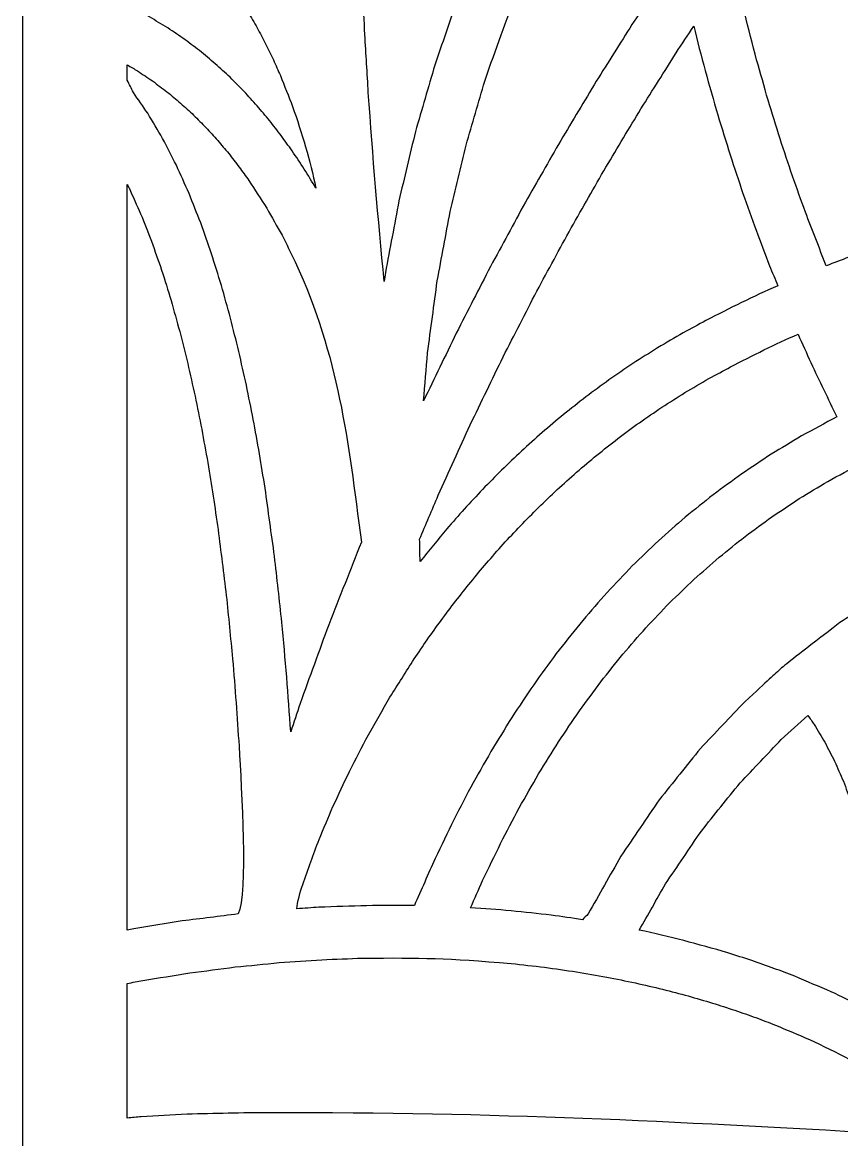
# Model space of a CAD drawing. Header units: centimetres. Extents: x 11.4 to 34.1, y -13.2 to 12.5.
# Drawn here: x 11.37 to 14.699, y -7.431 to -2.892 of the extents above; entities that cross this region are included whole.
import ezdxf

# ---------------------------------------------------------------- set-up
doc = ezdxf.new("R2010")
doc.units = ezdxf.units.CM
doc.header["$MEASUREMENT"] = 0
doc.layers.add('layer 1', color=7, linetype='Continuous')

msp = doc.modelspace()

# ---------------------------------------------------------------- linework, layer by layer
at = {"layer": 'layer 1', "color": 177}
for points, knots in [([(22.13631, -13.24016), (18.5475, -13.24016), (14.9587, -13.24016), (11.36989, -13.24016), (11.36989, -13.24016), (11.36989, -4.65901), (11.36989, 3.92215), (11.36989, 12.5033), (11.36989, 12.5033), (14.9587, 12.5033), (18.5475, 12.5033), (22.13631, 12.5033), (22.13631, 12.5033), (22.13631, 3.92215), (22.13631, -4.65901), (22.13631, -13.24016)], [0, 0, 0, 0, 0.2, 0.2, 0.2, 0.2, 0.4, 0.4, 0.4, 0.4, 0.6, 0.6, 0.6, 0.6, 1, 1, 1, 1]), ([(13.91294, -1.73719), (13.90104, -1.75515), (13.88914, -1.77311), (13.87723, -1.79107), (13.87723, -1.79107), (13.83719, -1.8568), (13.79715, -1.92252), (13.7571, -1.98824), (13.7571, -1.98824), (13.71864, -2.05742), (13.68018, -2.12661), (13.64172, -2.19579), (13.64172, -2.19579), (13.6052, -2.26845), (13.56867, -2.34111), (13.53215, -2.41376), (13.53215, -2.41376), (13.42159, -2.65964), (13.33829, -2.87051), (13.2488, -3.13058), (13.2488, -3.13058), (13.22353, -3.21727), (13.19826, -3.30396), (13.17299, -3.39064), (13.17299, -3.39064), (13.15141, -3.48088), (13.12982, -3.57111), (13.10824, -3.66135), (13.10824, -3.66135), (13.09071, -3.75516), (13.07317, -3.84897), (13.05563, -3.94278), (13.05563, -3.94278), (13.04249, -4.04018), (13.02935, -4.13758), (13.0162, -4.23499), (13.0162, -4.23499), (13.01083, -4.29975), (13.00545, -4.36452), (13.00007, -4.42929), (13.00007, -4.42929), (13.04421, -4.33805), (13.08835, -4.24681), (13.13249, -4.15558), (13.13249, -4.15558), (13.17891, -4.06517), (13.22532, -3.97477), (13.27174, -3.88437), (13.27174, -3.88437), (13.31899, -3.79732), (13.36623, -3.71028), (13.41348, -3.62323), (13.41348, -3.62323), (13.46133, -3.53958), (13.50917, -3.45592), (13.55702, -3.37226), (13.55702, -3.37226), (13.60524, -3.29201), (13.65345, -3.21177), (13.70167, -3.13152), (13.70167, -3.13152), (13.75002, -3.05472), (13.79838, -2.97791), (13.84673, -2.90111), (13.84673, -2.90111), (13.89499, -2.82777), (13.94325, -2.75443), (13.99151, -2.68109), (13.99151, -2.68109), (14.00567, -2.66045), (14.01984, -2.63982), (14.034, -2.61918), (14.034, -2.61918), (14.03023, -2.60095), (14.02647, -2.58272), (14.0227, -2.5645), (14.0227, -2.5645), (14.01138, -2.50148), (14.00007, -2.43845), (13.98875, -2.37543), (13.98875, -2.37543), (13.97894, -2.31078), (13.96913, -2.24612), (13.95932, -2.18146), (13.95932, -2.18146), (13.95115, -2.11523), (13.94298, -2.04899), (13.93481, -1.98276), (13.93481, -1.98276), (13.92752, -1.9009), (13.92023, -1.81905), (13.91294, -1.73719)], [0, 0, 0, 0, 0.0416667, 0.0416667, 0.0416667, 0.0416667, 0.0833333, 0.0833333, 0.0833333, 0.0833333, 0.125, 0.125, 0.125, 0.125, 0.1666667, 0.1666667, 0.1666667, 0.1666667, 0.2083333, 0.2083333, 0.2083333, 0.2083333, 0.25, 0.25, 0.25, 0.25, 0.2916667, 0.2916667, 0.2916667, 0.2916667, 0.3333333, 0.3333333, 0.3333333, 0.3333333, 0.375, 0.375, 0.375, 0.375, 0.4166667, 0.4166667, 0.4166667, 0.4166667, 0.4583333, 0.4583333, 0.4583333, 0.4583333, 0.5, 0.5, 0.5, 0.5, 0.5416667, 0.5416667, 0.5416667, 0.5416667, 0.5833333, 0.5833333, 0.5833333, 0.5833333, 0.625, 0.625, 0.625, 0.625, 0.6666667, 0.6666667, 0.6666667, 0.6666667, 0.7083333, 0.7083333, 0.7083333, 0.7083333, 0.75, 0.75, 0.75, 0.75, 0.7916667, 0.7916667, 0.7916667, 0.7916667, 0.8333333, 0.8333333, 0.8333333, 0.8333333, 0.875, 0.875, 0.875, 0.875, 0.9166667, 0.9166667, 0.9166667, 0.9166667, 1, 1, 1, 1]), ([(14.78466, -1.95928), (14.60212, -2.18824), (14.42687, -2.4235), (14.26116, -2.66495), (14.26116, -2.66495), (14.28753, -2.79255), (14.32043, -2.91864), (14.3531, -3.04474), (14.3531, -3.04474), (14.36857, -3.0991), (14.38404, -3.15346), (14.3995, -3.20782), (14.3995, -3.20782), (14.41575, -3.26035), (14.432, -3.31287), (14.44824, -3.36539), (14.44824, -3.36539), (14.46514, -3.41602), (14.48203, -3.46665), (14.49892, -3.51729), (14.49892, -3.51729), (14.51632, -3.56597), (14.53371, -3.61465), (14.55111, -3.66334), (14.55111, -3.66334), (14.57933, -3.73591), (14.60754, -3.80849), (14.63576, -3.88107), (14.63576, -3.88107), (14.66631, -3.86954), (14.69687, -3.85802), (14.72743, -3.8465), (14.72743, -3.8465), (14.76092, -3.83469), (14.79441, -3.82288), (14.82791, -3.81108), (14.82791, -3.81108), (14.86168, -3.79998), (14.89546, -3.78888), (14.92924, -3.77778), (14.92924, -3.77778), (14.96327, -3.76739), (14.9973, -3.757), (15.03134, -3.74661), (15.03134, -3.74661), (15.0656, -3.73693), (15.09986, -3.72724), (15.13412, -3.71756), (15.13412, -3.71756), (15.16858, -3.7086), (15.20304, -3.69963), (15.2375, -3.69066), (15.2375, -3.69066), (15.30138, -3.67607), (15.36526, -3.66148), (15.42913, -3.64689), (15.42913, -3.64689), (15.32831, -3.45879), (15.24251, -3.26339), (15.15894, -3.06719), (15.15894, -3.06719), (15.04666, -2.78768), (15.01348, -2.69025), (14.95341, -2.51909), (14.95341, -2.51909), (14.93025, -2.44769), (14.90709, -2.37628), (14.88393, -2.30488), (14.88393, -2.30488), (14.86127, -2.22856), (14.83862, -2.15225), (14.81596, -2.07593), (14.81596, -2.07593), (14.80553, -2.03704), (14.79509, -1.99816), (14.78466, -1.95928)], [0, 0, 0, 0, 0.05, 0.05, 0.05, 0.05, 0.1, 0.1, 0.1, 0.1, 0.15, 0.15, 0.15, 0.15, 0.2, 0.2, 0.2, 0.2, 0.25, 0.25, 0.25, 0.25, 0.3, 0.3, 0.3, 0.3, 0.35, 0.35, 0.35, 0.35, 0.4, 0.4, 0.4, 0.4, 0.45, 0.45, 0.45, 0.45, 0.5, 0.5, 0.5, 0.5, 0.55, 0.55, 0.55, 0.55, 0.6, 0.6, 0.6, 0.6, 0.65, 0.65, 0.65, 0.65, 0.7, 0.7, 0.7, 0.7, 0.75, 0.75, 0.75, 0.75, 0.8, 0.8, 0.8, 0.8, 0.85, 0.85, 0.85, 0.85, 0.9, 0.9, 0.9, 0.9, 1, 1, 1, 1]), ([(11.79628, -2.82344), (11.79697, -2.82375), (11.79767, -2.82405), (11.79836, -2.82436), (11.79836, -2.82436), (11.82451, -2.83784), (11.85066, -2.85133), (11.87681, -2.86481), (11.87681, -2.86481), (11.90171, -2.87954), (11.9266, -2.89427), (11.9515, -2.909), (11.9515, -2.909), (11.97516, -2.92485), (11.99881, -2.9407), (12.02247, -2.95655), (12.02247, -2.95655), (12.04491, -2.97339), (12.06735, -2.99023), (12.08979, -3.00707), (12.08979, -3.00707), (12.11103, -3.02478), (12.13228, -3.04249), (12.15353, -3.0602), (12.15353, -3.0602), (12.17361, -3.07866), (12.19368, -3.09712), (12.21376, -3.11557), (12.21376, -3.11557), (12.23271, -3.13466), (12.25165, -3.15375), (12.27059, -3.17283), (12.27059, -3.17283), (12.28843, -3.19243), (12.30626, -3.21202), (12.3241, -3.23161), (12.3241, -3.23161), (12.34086, -3.2516), (12.35762, -3.2716), (12.37438, -3.29159), (12.37438, -3.29159), (12.39009, -3.31186), (12.40581, -3.33213), (12.42152, -3.3524), (12.42152, -3.3524), (12.43623, -3.37285), (12.45093, -3.39329), (12.46563, -3.41373), (12.46563, -3.41373), (12.4992, -3.46388), (12.5319, -3.51396), (12.56233, -3.56609), (12.56233, -3.56609), (12.53916, -3.45283), (12.50559, -3.34275), (12.46768, -3.23367), (12.46768, -3.23367), (12.45125, -3.19203), (12.43482, -3.15039), (12.41839, -3.10875), (12.41839, -3.10875), (12.40884, -3.08739), (12.3993, -3.06602), (12.38975, -3.04465), (12.38975, -3.04465), (12.37927, -3.02306), (12.36879, -3.00148), (12.3583, -2.97989), (12.3583, -2.97989), (12.34684, -2.95819), (12.33537, -2.93649), (12.32391, -2.9148), (12.32391, -2.9148), (12.31143, -2.89309), (12.29895, -2.87139), (12.28646, -2.84969), (12.28646, -2.84969), (12.27293, -2.82809), (12.25939, -2.80649), (12.24585, -2.78489), (12.24585, -2.78489), (12.23121, -2.7635), (12.21658, -2.74211), (12.20194, -2.72072), (12.20194, -2.72072), (12.18618, -2.69965), (12.1704, -2.67857), (12.15463, -2.65749), (12.15463, -2.65749), (12.13769, -2.63682), (12.12074, -2.61616), (12.1038, -2.59549), (12.1038, -2.59549), (12.08563, -2.57534), (12.06747, -2.55518), (12.04931, -2.53503), (12.04931, -2.53503), (12.02989, -2.51548), (12.01047, -2.49594), (11.99104, -2.47639), (11.99104, -2.47639), (11.97032, -2.45756), (11.94959, -2.43872), (11.92886, -2.41988), (11.92886, -2.41988), (11.90679, -2.40184), (11.88471, -2.3838), (11.86263, -2.36577), (11.86263, -2.36577), (11.84051, -2.34962), (11.8184, -2.33347), (11.79628, -2.31733), (11.79628, -2.31733), (11.79628, -2.48603), (11.79628, -2.65474), (11.79628, -2.82344)], [0, 0, 0, 0, 0.0333333, 0.0333333, 0.0333333, 0.0333333, 0.0666667, 0.0666667, 0.0666667, 0.0666667, 0.1, 0.1, 0.1, 0.1, 0.1333333, 0.1333333, 0.1333333, 0.1333333, 0.1666667, 0.1666667, 0.1666667, 0.1666667, 0.2, 0.2, 0.2, 0.2, 0.2333333, 0.2333333, 0.2333333, 0.2333333, 0.2666667, 0.2666667, 0.2666667, 0.2666667, 0.3, 0.3, 0.3, 0.3, 0.3333333, 0.3333333, 0.3333333, 0.3333333, 0.3666667, 0.3666667, 0.3666667, 0.3666667, 0.4, 0.4, 0.4, 0.4, 0.4333333, 0.4333333, 0.4333333, 0.4333333, 0.4666667, 0.4666667, 0.4666667, 0.4666667, 0.5, 0.5, 0.5, 0.5, 0.5333333, 0.5333333, 0.5333333, 0.5333333, 0.5666667, 0.5666667, 0.5666667, 0.5666667, 0.6, 0.6, 0.6, 0.6, 0.6333333, 0.6333333, 0.6333333, 0.6333333, 0.6666667, 0.6666667, 0.6666667, 0.6666667, 0.7, 0.7, 0.7, 0.7, 0.7333333, 0.7333333, 0.7333333, 0.7333333, 0.7666667, 0.7666667, 0.7666667, 0.7666667, 0.8, 0.8, 0.8, 0.8, 0.8333333, 0.8333333, 0.8333333, 0.8333333, 0.8666667, 0.8666667, 0.8666667, 0.8666667, 0.9, 0.9, 0.9, 0.9, 0.9333333, 0.9333333, 0.9333333, 0.9333333, 1, 1, 1, 1]), ([(12.84026, -3.9446), (12.84186, -3.9327), (12.84347, -3.92081), (12.84507, -3.90891), (12.84507, -3.90891), (12.86327, -3.81159), (12.88146, -3.71426), (12.89966, -3.61694), (12.89966, -3.61694), (12.92205, -3.52329), (12.94445, -3.42963), (12.96685, -3.33598), (12.96685, -3.33598), (12.99308, -3.246), (13.01932, -3.15601), (13.04555, -3.06603), (13.04555, -3.06603), (13.07525, -2.97971), (13.10495, -2.8934), (13.13465, -2.80708), (13.13465, -2.80708), (13.1428, -2.78654), (13.15095, -2.766), (13.1591, -2.74546), (13.1591, -2.74546), (13.15372, -2.7388), (13.14834, -2.73215), (13.14295, -2.72549), (13.14295, -2.72549), (13.02531, -2.58414), (12.89306, -2.45452), (12.75001, -2.33896), (12.75001, -2.33896), (12.74809, -2.42893), (12.74842, -2.51857), (12.74951, -2.60857), (12.74951, -2.60857), (12.75231, -2.71988), (12.75644, -2.83093), (12.7616, -2.94218), (12.7616, -2.94218), (12.76623, -3.02068), (12.77086, -3.09919), (12.77549, -3.1777), (12.77549, -3.1777), (12.79334, -3.4337), (12.81486, -3.68922), (12.84026, -3.9446)], [0, 0, 0, 0, 0.0769231, 0.0769231, 0.0769231, 0.0769231, 0.1538462, 0.1538462, 0.1538462, 0.1538462, 0.2307692, 0.2307692, 0.2307692, 0.2307692, 0.3076923, 0.3076923, 0.3076923, 0.3076923, 0.3846154, 0.3846154, 0.3846154, 0.3846154, 0.4615385, 0.4615385, 0.4615385, 0.4615385, 0.5384615, 0.5384615, 0.5384615, 0.5384615, 0.6153846, 0.6153846, 0.6153846, 0.6153846, 0.6923077, 0.6923077, 0.6923077, 0.6923077, 0.7692308, 0.7692308, 0.7692308, 0.7692308, 0.8461538, 0.8461538, 0.8461538, 0.8461538, 1, 1, 1, 1]), ([(12.98403, -4.99168), (12.98463, -5.02182), (12.98524, -5.05196), (12.98585, -5.0821), (12.98585, -5.0821), (13.02199, -5.03801), (13.05812, -4.99392), (13.09425, -4.94983), (13.09425, -4.94983), (13.11798, -4.92295), (13.1417, -4.89607), (13.16542, -4.86919), (13.16542, -4.86919), (13.19018, -4.84263), (13.21494, -4.81608), (13.23971, -4.78953), (13.23971, -4.78953), (13.26553, -4.76338), (13.29135, -4.73723), (13.31716, -4.71108), (13.31716, -4.71108), (13.34405, -4.68541), (13.37093, -4.65973), (13.39782, -4.63406), (13.39782, -4.63406), (13.42579, -4.60893), (13.45375, -4.58381), (13.48172, -4.55868), (13.48172, -4.55868), (13.51077, -4.53418), (13.53983, -4.50968), (13.56888, -4.48517), (13.56888, -4.48517), (13.59904, -4.46137), (13.6292, -4.43756), (13.65936, -4.41376), (13.65936, -4.41376), (13.69063, -4.39072), (13.72191, -4.36769), (13.75318, -4.34466), (13.75318, -4.34466), (13.78557, -4.32247), (13.81797, -4.30028), (13.85037, -4.27809), (13.85037, -4.27809), (13.8839, -4.25683), (13.91743, -4.23556), (13.95096, -4.21429), (13.95096, -4.21429), (13.98553, -4.19409), (14.02011, -4.17388), (14.05468, -4.15367), (14.05468, -4.15367), (14.08549, -4.13689), (14.11631, -4.12012), (14.14712, -4.10335), (14.14712, -4.10335), (14.24307, -4.05409), (14.33956, -4.00505), (14.43873, -3.96254), (14.43873, -3.96254), (14.42779, -3.93542), (14.41685, -3.90831), (14.40592, -3.88119), (14.40592, -3.88119), (14.38764, -3.83317), (14.36936, -3.78516), (14.35108, -3.73714), (14.35108, -3.73714), (14.33319, -3.68706), (14.31529, -3.63698), (14.29739, -3.5869), (14.29739, -3.5869), (14.28002, -3.53481), (14.26264, -3.48272), (14.24526, -3.43064), (14.24526, -3.43064), (14.22854, -3.37659), (14.21183, -3.32255), (14.19511, -3.2685), (14.19511, -3.2685), (14.16102, -3.1487), (14.12609, -3.02874), (14.09779, -2.90742), (14.09779, -2.90742), (14.07386, -2.94378), (14.04993, -2.98014), (14.02601, -3.01651), (14.02601, -3.01651), (13.97843, -3.09208), (13.93085, -3.16765), (13.88327, -3.24323), (13.88327, -3.24323), (13.83583, -3.32218), (13.78839, -3.40114), (13.74095, -3.48009), (13.74095, -3.48009), (13.69387, -3.5624), (13.6468, -3.64471), (13.59972, -3.72702), (13.59972, -3.72702), (13.55324, -3.81266), (13.50676, -3.89829), (13.46028, -3.98392), (13.46028, -3.98392), (13.41462, -4.07285), (13.36897, -4.16178), (13.32331, -4.2507), (13.32331, -4.2507), (13.27871, -4.34289), (13.2341, -4.43509), (13.1895, -4.52728), (13.1895, -4.52728), (13.14617, -4.62271), (13.10285, -4.71814), (13.05953, -4.81357), (13.05953, -4.81357), (13.03436, -4.87294), (13.00919, -4.93231), (12.98403, -4.99168)], [0, 0, 0, 0, 0.0322581, 0.0322581, 0.0322581, 0.0322581, 0.0645161, 0.0645161, 0.0645161, 0.0645161, 0.0967742, 0.0967742, 0.0967742, 0.0967742, 0.1290323, 0.1290323, 0.1290323, 0.1290323, 0.1612903, 0.1612903, 0.1612903, 0.1612903, 0.1935484, 0.1935484, 0.1935484, 0.1935484, 0.2258065, 0.2258065, 0.2258065, 0.2258065, 0.2580645, 0.2580645, 0.2580645, 0.2580645, 0.2903226, 0.2903226, 0.2903226, 0.2903226, 0.3225806, 0.3225806, 0.3225806, 0.3225806, 0.3548387, 0.3548387, 0.3548387, 0.3548387, 0.3870968, 0.3870968, 0.3870968, 0.3870968, 0.4193548, 0.4193548, 0.4193548, 0.4193548, 0.4516129, 0.4516129, 0.4516129, 0.4516129, 0.483871, 0.483871, 0.483871, 0.483871, 0.516129, 0.516129, 0.516129, 0.516129, 0.5483871, 0.5483871, 0.5483871, 0.5483871, 0.5806452, 0.5806452, 0.5806452, 0.5806452, 0.6129032, 0.6129032, 0.6129032, 0.6129032, 0.6451613, 0.6451613, 0.6451613, 0.6451613, 0.6774194, 0.6774194, 0.6774194, 0.6774194, 0.7096774, 0.7096774, 0.7096774, 0.7096774, 0.7419355, 0.7419355, 0.7419355, 0.7419355, 0.7741935, 0.7741935, 0.7741935, 0.7741935, 0.8064516, 0.8064516, 0.8064516, 0.8064516, 0.8387097, 0.8387097, 0.8387097, 0.8387097, 0.8709677, 0.8709677, 0.8709677, 0.8709677, 0.9032258, 0.9032258, 0.9032258, 0.9032258, 0.9354839, 0.9354839, 0.9354839, 0.9354839, 1, 1, 1, 1]), ([(11.79628, -3.12782), (11.80451, -3.14427), (11.81274, -3.16073), (11.82097, -3.17719), (11.82097, -3.17719), (11.84047, -3.20543), (11.85998, -3.23366), (11.87948, -3.2619), (11.87948, -3.2619), (11.89958, -3.29587), (11.91969, -3.32984), (11.93979, -3.36381), (11.93979, -3.36381), (11.95837, -3.40002), (11.97695, -3.43623), (11.99553, -3.47244), (11.99553, -3.47244), (12.01269, -3.51068), (12.02986, -3.54892), (12.04702, -3.58715), (12.04702, -3.58715), (12.06286, -3.6272), (12.0787, -3.66724), (12.09454, -3.70728), (12.09454, -3.70728), (12.10913, -3.74892), (12.12373, -3.79055), (12.13832, -3.83219), (12.13832, -3.83219), (12.15174, -3.87519), (12.16516, -3.9182), (12.17858, -3.9612), (12.17858, -3.9612), (12.1909, -4.00536), (12.20321, -4.04953), (12.21552, -4.09369), (12.21552, -4.09369), (12.22678, -4.13878), (12.23804, -4.18387), (12.2493, -4.22896), (12.2493, -4.22896), (12.25956, -4.27475), (12.26983, -4.32055), (12.28009, -4.36635), (12.28009, -4.36635), (12.28941, -4.41262), (12.29873, -4.4589), (12.30804, -4.50518), (12.30804, -4.50518), (12.31647, -4.55171), (12.32489, -4.59824), (12.33332, -4.64477), (12.33332, -4.64477), (12.34089, -4.69132), (12.34847, -4.73787), (12.35605, -4.78442), (12.35605, -4.78442), (12.36885, -4.87667), (12.38166, -4.96892), (12.39446, -5.06117), (12.39446, -5.06117), (12.40443, -5.15073), (12.41441, -5.24028), (12.42438, -5.32984), (12.42438, -5.32984), (12.43823, -5.47791), (12.45062, -5.62585), (12.46011, -5.77427), (12.46011, -5.77427), (12.47279, -5.73612), (12.48546, -5.69797), (12.49814, -5.65981), (12.49814, -5.65981), (12.53691, -5.55304), (12.57567, -5.44626), (12.61444, -5.33948), (12.61444, -5.33948), (12.65868, -5.22771), (12.70293, -5.11594), (12.74717, -5.00416), (12.74717, -5.00416), (12.69139, -4.5799), (12.65754, -4.25837), (12.47857, -3.86465), (12.47857, -3.86465), (12.46077, -3.82893), (12.44297, -3.79321), (12.42517, -3.75749), (12.42517, -3.75749), (12.40431, -3.7206), (12.38346, -3.68372), (12.3626, -3.64683), (12.3626, -3.64683), (12.33855, -3.60966), (12.3145, -3.57248), (12.29046, -3.5353), (12.29046, -3.5353), (12.2772, -3.51686), (12.26394, -3.49843), (12.25068, -3.48), (12.25068, -3.48), (12.23658, -3.46181), (12.22248, -3.44362), (12.20838, -3.42543), (12.20838, -3.42543), (12.19342, -3.40759), (12.17847, -3.38975), (12.16351, -3.37191), (12.16351, -3.37191), (12.14768, -3.35452), (12.13185, -3.33713), (12.11603, -3.31974), (12.11603, -3.31974), (12.09931, -3.30291), (12.0826, -3.28607), (12.06589, -3.26923), (12.06589, -3.26923), (12.04827, -3.25304), (12.03066, -3.23685), (12.01305, -3.22066), (12.01305, -3.22066), (11.99452, -3.20521), (11.97599, -3.18976), (11.95746, -3.17432), (11.95746, -3.17432), (11.93799, -3.15971), (11.91853, -3.1451), (11.89906, -3.13049), (11.89906, -3.13049), (11.87864, -3.11681), (11.85822, -3.10313), (11.8378, -3.08945), (11.8378, -3.08945), (11.82396, -3.08126), (11.81012, -3.07307), (11.79628, -3.06488), (11.79628, -3.06488), (11.79628, -3.08586), (11.79628, -3.10684), (11.79628, -3.12782)], [0, 0, 0, 0, 0.0277778, 0.0277778, 0.0277778, 0.0277778, 0.0555556, 0.0555556, 0.0555556, 0.0555556, 0.0833333, 0.0833333, 0.0833333, 0.0833333, 0.1111111, 0.1111111, 0.1111111, 0.1111111, 0.1388889, 0.1388889, 0.1388889, 0.1388889, 0.1666667, 0.1666667, 0.1666667, 0.1666667, 0.1944444, 0.1944444, 0.1944444, 0.1944444, 0.2222222, 0.2222222, 0.2222222, 0.2222222, 0.25, 0.25, 0.25, 0.25, 0.2777778, 0.2777778, 0.2777778, 0.2777778, 0.3055556, 0.3055556, 0.3055556, 0.3055556, 0.3333333, 0.3333333, 0.3333333, 0.3333333, 0.3611111, 0.3611111, 0.3611111, 0.3611111, 0.3888889, 0.3888889, 0.3888889, 0.3888889, 0.4166667, 0.4166667, 0.4166667, 0.4166667, 0.4444444, 0.4444444, 0.4444444, 0.4444444, 0.4722222, 0.4722222, 0.4722222, 0.4722222, 0.5, 0.5, 0.5, 0.5, 0.5277778, 0.5277778, 0.5277778, 0.5277778, 0.5555556, 0.5555556, 0.5555556, 0.5555556, 0.5833333, 0.5833333, 0.5833333, 0.5833333, 0.6111111, 0.6111111, 0.6111111, 0.6111111, 0.6388889, 0.6388889, 0.6388889, 0.6388889, 0.6666667, 0.6666667, 0.6666667, 0.6666667, 0.6944444, 0.6944444, 0.6944444, 0.6944444, 0.7222222, 0.7222222, 0.7222222, 0.7222222, 0.75, 0.75, 0.75, 0.75, 0.7777778, 0.7777778, 0.7777778, 0.7777778, 0.8055556, 0.8055556, 0.8055556, 0.8055556, 0.8333333, 0.8333333, 0.8333333, 0.8333333, 0.8611111, 0.8611111, 0.8611111, 0.8611111, 0.8888889, 0.8888889, 0.8888889, 0.8888889, 0.9166667, 0.9166667, 0.9166667, 0.9166667, 0.9444444, 0.9444444, 0.9444444, 0.9444444, 1, 1, 1, 1]), ([(11.79628, -6.57938), (11.80498, -6.57772), (11.81367, -6.57605), (11.82236, -6.57438), (11.82236, -6.57438), (11.88812, -6.5638), (11.95388, -6.55322), (12.01964, -6.54263), (12.01964, -6.54263), (12.09523, -6.53316), (12.17082, -6.52369), (12.24641, -6.51422), (12.24641, -6.51422), (12.28775, -6.43156), (12.25984, -6.00643), (12.25024, -5.8332), (12.25024, -5.8332), (12.24267, -5.71469), (12.23393, -5.59647), (12.22413, -5.47813), (12.22413, -5.47813), (12.21559, -5.39223), (12.20706, -5.30634), (12.19853, -5.22045), (12.19853, -5.22045), (12.18742, -5.13122), (12.17631, -5.04199), (12.16521, -4.95276), (12.16521, -4.95276), (12.15859, -4.9075), (12.15197, -4.86224), (12.14535, -4.81698), (12.14535, -4.81698), (12.13796, -4.77162), (12.13058, -4.72625), (12.12319, -4.68089), (12.12319, -4.68089), (12.11501, -4.63566), (12.10682, -4.59044), (12.09863, -4.54522), (12.09863, -4.54522), (12.0896, -4.50038), (12.08057, -4.45554), (12.07154, -4.41071), (12.07154, -4.41071), (12.06164, -4.3665), (12.05173, -4.3223), (12.04183, -4.2781), (12.04183, -4.2781), (12.03101, -4.23478), (12.02019, -4.19147), (12.00938, -4.14815), (12.00938, -4.14815), (11.99762, -4.10597), (11.98586, -4.06378), (11.9741, -4.0216), (11.9741, -4.0216), (11.96137, -3.98081), (11.94864, -3.94002), (11.93591, -3.89923), (11.93591, -3.89923), (11.92218, -3.86008), (11.90846, -3.82093), (11.89474, -3.78179), (11.89474, -3.78179), (11.88001, -3.74454), (11.86528, -3.7073), (11.85054, -3.67006), (11.85054, -3.67006), (11.8348, -3.63498), (11.81905, -3.5999), (11.8033, -3.56482), (11.8033, -3.56482), (11.80096, -3.56026), (11.79862, -3.5557), (11.79628, -3.55114), (11.79628, -3.55114), (11.79628, -4.56055), (11.79628, -5.56997), (11.79628, -6.57938)], [0, 0, 0, 0, 0.047619, 0.047619, 0.047619, 0.047619, 0.0952381, 0.0952381, 0.0952381, 0.0952381, 0.1428571, 0.1428571, 0.1428571, 0.1428571, 0.1904762, 0.1904762, 0.1904762, 0.1904762, 0.2380952, 0.2380952, 0.2380952, 0.2380952, 0.2857143, 0.2857143, 0.2857143, 0.2857143, 0.3333333, 0.3333333, 0.3333333, 0.3333333, 0.3809524, 0.3809524, 0.3809524, 0.3809524, 0.4285714, 0.4285714, 0.4285714, 0.4285714, 0.4761905, 0.4761905, 0.4761905, 0.4761905, 0.5238095, 0.5238095, 0.5238095, 0.5238095, 0.5714286, 0.5714286, 0.5714286, 0.5714286, 0.6190476, 0.6190476, 0.6190476, 0.6190476, 0.6666667, 0.6666667, 0.6666667, 0.6666667, 0.7142857, 0.7142857, 0.7142857, 0.7142857, 0.7619048, 0.7619048, 0.7619048, 0.7619048, 0.8095238, 0.8095238, 0.8095238, 0.8095238, 0.8571429, 0.8571429, 0.8571429, 0.8571429, 0.9047619, 0.9047619, 0.9047619, 0.9047619, 1, 1, 1, 1]), ([(12.48537, -6.4932), (12.51523, -6.49115), (12.5451, -6.4891), (12.57496, -6.48704), (12.57496, -6.48704), (12.70425, -6.4821), (12.8332, -6.4773), (12.9626, -6.48023), (12.9626, -6.48023), (12.99057, -6.41649), (13.01854, -6.35276), (13.04651, -6.28902), (13.04651, -6.28902), (13.07182, -6.23658), (13.09713, -6.18413), (13.12245, -6.13169), (13.12245, -6.13169), (13.14882, -6.08142), (13.1752, -6.03116), (13.20157, -5.98089), (13.20157, -5.98089), (13.22903, -5.93278), (13.25648, -5.88466), (13.28393, -5.83654), (13.28393, -5.83654), (13.31247, -5.79053), (13.34102, -5.74453), (13.36956, -5.69852), (13.36956, -5.69852), (13.39921, -5.6546), (13.42886, -5.61067), (13.4585, -5.56675), (13.4585, -5.56675), (13.48927, -5.52487), (13.52003, -5.48299), (13.55079, -5.44112), (13.55079, -5.44112), (13.58268, -5.40126), (13.61457, -5.3614), (13.64646, -5.32154), (13.64646, -5.32154), (13.67949, -5.28367), (13.71252, -5.2458), (13.74554, -5.20793), (13.74554, -5.20793), (13.77971, -5.17202), (13.81388, -5.13611), (13.84805, -5.1002), (13.84805, -5.1002), (13.88337, -5.06622), (13.91869, -5.03224), (13.954, -4.99826), (13.954, -4.99826), (13.99047, -4.96618), (14.02694, -4.9341), (14.06341, -4.90202), (14.06341, -4.90202), (14.10103, -4.87182), (14.13865, -4.84161), (14.17627, -4.8114), (14.17627, -4.8114), (14.21505, -4.78303), (14.25382, -4.75466), (14.2926, -4.72629), (14.2926, -4.72629), (14.33253, -4.69973), (14.37245, -4.67316), (14.41238, -4.6466), (14.41238, -4.6466), (14.45346, -4.62181), (14.49453, -4.59701), (14.53561, -4.57222), (14.53561, -4.57222), (14.58326, -4.54649), (14.63091, -4.52076), (14.67855, -4.49503), (14.67855, -4.49503), (14.64339, -4.42157), (14.60822, -4.3481), (14.57306, -4.27464), (14.57306, -4.27464), (14.55582, -4.23612), (14.53858, -4.1976), (14.52134, -4.15908), (14.52134, -4.15908), (14.42798, -4.1991), (14.33711, -4.24546), (14.24679, -4.29183), (14.24679, -4.29183), (14.21768, -4.30768), (14.18857, -4.32352), (14.15946, -4.33937), (14.15946, -4.33937), (14.12693, -4.35838), (14.09441, -4.37739), (14.06188, -4.3964), (14.06188, -4.3964), (14.0305, -4.41631), (13.99911, -4.43621), (13.96773, -4.45612), (13.96773, -4.45612), (13.93738, -4.47691), (13.90702, -4.49769), (13.87667, -4.51848), (13.87667, -4.51848), (13.84733, -4.54009), (13.818, -4.5617), (13.78866, -4.58331), (13.78866, -4.58331), (13.76034, -4.60566), (13.73201, -4.62802), (13.70369, -4.65038), (13.70369, -4.65038), (13.67636, -4.67342), (13.64904, -4.69647), (13.62171, -4.71951), (13.62171, -4.71951), (13.59538, -4.74317), (13.56905, -4.76682), (13.54272, -4.79048), (13.54272, -4.79048), (13.51737, -4.81469), (13.49202, -4.8389), (13.46667, -4.8631), (13.46667, -4.8631), (13.4423, -4.88779), (13.41792, -4.91248), (13.39355, -4.93716), (13.39355, -4.93716), (13.37014, -4.96226), (13.34674, -4.98735), (13.32333, -5.01245), (13.32333, -5.01245), (13.30089, -5.03789), (13.27844, -5.06332), (13.25599, -5.08876), (13.25599, -5.08876), (13.2345, -5.11447), (13.21301, -5.14018), (13.19151, -5.16589), (13.19151, -5.16589), (13.17096, -5.1918), (13.15041, -5.2177), (13.12986, -5.24361), (13.12986, -5.24361), (13.11025, -5.26966), (13.09064, -5.2957), (13.07102, -5.32174), (13.07102, -5.32174), (13.05234, -5.34784), (13.03366, -5.37394), (13.01497, -5.40004), (13.01497, -5.40004), (12.99721, -5.42613), (12.97944, -5.45222), (12.96168, -5.47831), (12.96168, -5.47831), (12.92889, -5.53017), (12.89609, -5.58203), (12.86329, -5.63389), (12.86329, -5.63389), (12.83409, -5.68485), (12.80488, -5.73581), (12.77567, -5.78677), (12.77567, -5.78677), (12.74999, -5.83624), (12.72431, -5.88572), (12.69862, -5.9352), (12.69862, -5.9352), (12.6764, -5.98261), (12.65418, -6.03002), (12.63195, -6.07744), (12.63195, -6.07744), (12.61312, -6.12219), (12.59428, -6.16694), (12.57545, -6.21169), (12.57545, -6.21169), (12.55212, -6.27222), (12.5301, -6.33266), (12.50933, -6.39412), (12.50933, -6.39412), (12.50052, -6.42223), (12.48538, -6.46868), (12.48537, -6.4932)], [0, 0, 0, 0, 0.0212766, 0.0212766, 0.0212766, 0.0212766, 0.0425532, 0.0425532, 0.0425532, 0.0425532, 0.0638298, 0.0638298, 0.0638298, 0.0638298, 0.0851064, 0.0851064, 0.0851064, 0.0851064, 0.106383, 0.106383, 0.106383, 0.106383, 0.1276596, 0.1276596, 0.1276596, 0.1276596, 0.1489362, 0.1489362, 0.1489362, 0.1489362, 0.1702128, 0.1702128, 0.1702128, 0.1702128, 0.1914894, 0.1914894, 0.1914894, 0.1914894, 0.212766, 0.212766, 0.212766, 0.212766, 0.2340426, 0.2340426, 0.2340426, 0.2340426, 0.2553191, 0.2553191, 0.2553191, 0.2553191, 0.2765957, 0.2765957, 0.2765957, 0.2765957, 0.2978723, 0.2978723, 0.2978723, 0.2978723, 0.3191489, 0.3191489, 0.3191489, 0.3191489, 0.3404255, 0.3404255, 0.3404255, 0.3404255, 0.3617021, 0.3617021, 0.3617021, 0.3617021, 0.3829787, 0.3829787, 0.3829787, 0.3829787, 0.4042553, 0.4042553, 0.4042553, 0.4042553, 0.4255319, 0.4255319, 0.4255319, 0.4255319, 0.4468085, 0.4468085, 0.4468085, 0.4468085, 0.4680851, 0.4680851, 0.4680851, 0.4680851, 0.4893617, 0.4893617, 0.4893617, 0.4893617, 0.5106383, 0.5106383, 0.5106383, 0.5106383, 0.5319149, 0.5319149, 0.5319149, 0.5319149, 0.5531915, 0.5531915, 0.5531915, 0.5531915, 0.5744681, 0.5744681, 0.5744681, 0.5744681, 0.5957447, 0.5957447, 0.5957447, 0.5957447, 0.6170213, 0.6170213, 0.6170213, 0.6170213, 0.6382979, 0.6382979, 0.6382979, 0.6382979, 0.6595745, 0.6595745, 0.6595745, 0.6595745, 0.6808511, 0.6808511, 0.6808511, 0.6808511, 0.7021277, 0.7021277, 0.7021277, 0.7021277, 0.7234043, 0.7234043, 0.7234043, 0.7234043, 0.7446809, 0.7446809, 0.7446809, 0.7446809, 0.7659574, 0.7659574, 0.7659574, 0.7659574, 0.787234, 0.787234, 0.787234, 0.787234, 0.8085106, 0.8085106, 0.8085106, 0.8085106, 0.8297872, 0.8297872, 0.8297872, 0.8297872, 0.8510638, 0.8510638, 0.8510638, 0.8510638, 0.8723404, 0.8723404, 0.8723404, 0.8723404, 0.893617, 0.893617, 0.893617, 0.893617, 0.9148936, 0.9148936, 0.9148936, 0.9148936, 0.9361702, 0.9361702, 0.9361702, 0.9361702, 0.9574468, 0.9574468, 0.9574468, 0.9574468, 1, 1, 1, 1]), ([(14.77661, -4.68439), (14.73168, -4.70863), (14.68676, -4.73288), (14.64184, -4.75712), (14.64184, -4.75712), (14.60341, -4.78032), (14.56499, -4.80351), (14.52656, -4.8267), (14.52656, -4.8267), (14.48926, -4.85152), (14.45195, -4.87634), (14.41465, -4.90116), (14.41465, -4.90116), (14.37844, -4.92765), (14.34223, -4.95414), (14.30602, -4.98063), (14.30602, -4.98063), (14.27089, -5.00884), (14.23576, -5.03706), (14.20062, -5.06527), (14.20062, -5.06527), (14.16655, -5.09524), (14.13247, -5.12522), (14.09839, -5.1552), (14.09839, -5.1552), (14.06535, -5.18699), (14.0323, -5.21878), (13.99926, -5.25057), (13.99926, -5.25057), (13.96723, -5.28423), (13.93521, -5.31789), (13.90318, -5.35154), (13.90318, -5.35154), (13.87216, -5.38711), (13.84114, -5.42269), (13.81011, -5.45826), (13.81011, -5.45826), (13.78008, -5.4958), (13.75004, -5.53334), (13.72001, -5.57088), (13.72001, -5.57088), (13.69095, -5.61043), (13.66189, -5.64999), (13.63283, -5.68954), (13.63283, -5.68954), (13.60474, -5.73116), (13.57665, -5.77278), (13.54856, -5.8144), (13.54856, -5.8144), (13.52143, -5.85813), (13.49429, -5.90187), (13.46716, -5.9456), (13.46716, -5.9456), (13.44098, -5.99149), (13.4148, -6.03739), (13.38861, -6.08328), (13.38861, -6.08328), (13.36337, -6.13138), (13.33813, -6.17948), (13.31289, -6.22758), (13.31289, -6.22758), (13.28859, -6.27793), (13.26429, -6.32828), (13.23999, -6.37863), (13.23999, -6.37863), (13.22367, -6.41539), (13.20735, -6.45215), (13.19103, -6.48891), (13.19103, -6.48891), (13.30076, -6.49471), (13.40977, -6.50691), (13.5189, -6.51926), (13.5189, -6.51926), (13.56102, -6.5253), (13.60314, -6.53133), (13.64525, -6.53737), (13.64525, -6.53737), (13.65307, -6.52955), (13.66089, -6.52173), (13.66871, -6.51391), (13.66871, -6.51391), (13.71296, -6.43582), (13.75721, -6.35773), (13.80146, -6.27964), (13.80146, -6.27964), (13.85335, -6.2032), (13.90524, -6.12676), (13.95713, -6.05032), (13.95713, -6.05032), (14.01318, -5.98071), (14.06922, -5.9111), (14.12527, -5.84149), (14.12527, -5.84149), (14.18505, -5.77847), (14.24483, -5.71545), (14.30461, -5.65244), (14.30461, -5.65244), (14.50273, -5.47442), (14.37795, -5.57134), (14.69176, -5.33054), (14.69176, -5.33054), (14.76017, -5.28571), (14.82857, -5.24089), (14.89698, -5.19606), (14.89698, -5.19606), (14.94237, -5.17071), (14.98776, -5.14536), (15.03316, -5.12001), (15.03316, -5.12001), (14.94413, -4.98527), (14.8643, -4.84439), (14.78648, -4.70299), (14.78648, -4.70299), (14.78319, -4.69679), (14.7799, -4.69059), (14.77661, -4.68439)], [0, 0, 0, 0, 0.0333333, 0.0333333, 0.0333333, 0.0333333, 0.0666667, 0.0666667, 0.0666667, 0.0666667, 0.1, 0.1, 0.1, 0.1, 0.1333333, 0.1333333, 0.1333333, 0.1333333, 0.1666667, 0.1666667, 0.1666667, 0.1666667, 0.2, 0.2, 0.2, 0.2, 0.2333333, 0.2333333, 0.2333333, 0.2333333, 0.2666667, 0.2666667, 0.2666667, 0.2666667, 0.3, 0.3, 0.3, 0.3, 0.3333333, 0.3333333, 0.3333333, 0.3333333, 0.3666667, 0.3666667, 0.3666667, 0.3666667, 0.4, 0.4, 0.4, 0.4, 0.4333333, 0.4333333, 0.4333333, 0.4333333, 0.4666667, 0.4666667, 0.4666667, 0.4666667, 0.5, 0.5, 0.5, 0.5, 0.5333333, 0.5333333, 0.5333333, 0.5333333, 0.5666667, 0.5666667, 0.5666667, 0.5666667, 0.6, 0.6, 0.6, 0.6, 0.6333333, 0.6333333, 0.6333333, 0.6333333, 0.6666667, 0.6666667, 0.6666667, 0.6666667, 0.7, 0.7, 0.7, 0.7, 0.7333333, 0.7333333, 0.7333333, 0.7333333, 0.7666667, 0.7666667, 0.7666667, 0.7666667, 0.8, 0.8, 0.8, 0.8, 0.8333333, 0.8333333, 0.8333333, 0.8333333, 0.8666667, 0.8666667, 0.8666667, 0.8666667, 0.9, 0.9, 0.9, 0.9, 0.9333333, 0.9333333, 0.9333333, 0.9333333, 1, 1, 1, 1]), ([(14.56144, -5.70828), (14.52544, -5.74063), (14.48943, -5.77299), (14.45343, -5.80534), (14.45343, -5.80534), (14.39758, -5.8642), (14.34174, -5.92307), (14.2859, -5.98194), (14.2859, -5.98194), (14.23348, -6.04704), (14.18106, -6.11215), (14.12864, -6.17725), (14.12864, -6.17725), (14.08, -6.24892), (14.03135, -6.32058), (13.9827, -6.39225), (13.9827, -6.39225), (13.94725, -6.4548), (13.91181, -6.51735), (13.87636, -6.5799), (13.87636, -6.5799), (13.99785, -6.60457), (14.11698, -6.6374), (14.23588, -6.67214), (14.23588, -6.67214), (14.26824, -6.68255), (14.3006, -6.69296), (14.33295, -6.70337), (14.33295, -6.70337), (14.36316, -6.71397), (14.39336, -6.72458), (14.42356, -6.73518), (14.42356, -6.73518), (14.4516, -6.74585), (14.47964, -6.75652), (14.50768, -6.76719), (14.50768, -6.76719), (14.55725, -6.7882), (14.60681, -6.80921), (14.65638, -6.83021), (14.65638, -6.83021), (14.69723, -6.8499), (14.73807, -6.86958), (14.77892, -6.88926), (14.77892, -6.88926), (14.8109, -6.90652), (14.84288, -6.92378), (14.87487, -6.94103), (14.87487, -6.94103), (14.87198, -6.8811), (14.86909, -6.82117), (14.8662, -6.76124), (14.8662, -6.76124), (14.86316, -6.72454), (14.86013, -6.68784), (14.85709, -6.65114), (14.85709, -6.65114), (14.83629, -6.46505), (14.79057, -6.22759), (14.73748, -6.06021), (14.73748, -6.06021), (14.72682, -6.03177), (14.71616, -6.00333), (14.7055, -5.97489), (14.7055, -5.97489), (14.69358, -5.94784), (14.68167, -5.92078), (14.66976, -5.89372), (14.66976, -5.89372), (14.65656, -5.86808), (14.64335, -5.84244), (14.63015, -5.81679), (14.63015, -5.81679), (14.61562, -5.79259), (14.60109, -5.76839), (14.58655, -5.74419), (14.58655, -5.74419), (14.57818, -5.73222), (14.56981, -5.72025), (14.56144, -5.70828)], [0, 0, 0, 0, 0.047619, 0.047619, 0.047619, 0.047619, 0.0952381, 0.0952381, 0.0952381, 0.0952381, 0.1428571, 0.1428571, 0.1428571, 0.1428571, 0.1904762, 0.1904762, 0.1904762, 0.1904762, 0.2380952, 0.2380952, 0.2380952, 0.2380952, 0.2857143, 0.2857143, 0.2857143, 0.2857143, 0.3333333, 0.3333333, 0.3333333, 0.3333333, 0.3809524, 0.3809524, 0.3809524, 0.3809524, 0.4285714, 0.4285714, 0.4285714, 0.4285714, 0.4761905, 0.4761905, 0.4761905, 0.4761905, 0.5238095, 0.5238095, 0.5238095, 0.5238095, 0.5714286, 0.5714286, 0.5714286, 0.5714286, 0.6190476, 0.6190476, 0.6190476, 0.6190476, 0.6666667, 0.6666667, 0.6666667, 0.6666667, 0.7142857, 0.7142857, 0.7142857, 0.7142857, 0.7619048, 0.7619048, 0.7619048, 0.7619048, 0.8095238, 0.8095238, 0.8095238, 0.8095238, 0.8571429, 0.8571429, 0.8571429, 0.8571429, 0.9047619, 0.9047619, 0.9047619, 0.9047619, 1, 1, 1, 1]), ([(11.79628, -7.34339), (11.81521, -7.34166), (11.83414, -7.33992), (11.85307, -7.33819), (11.85307, -7.33819), (11.91505, -7.33475), (11.97703, -7.33131), (12.03901, -7.32786), (12.03901, -7.32786), (12.15072, -7.32438), (12.26219, -7.3224), (12.37393, -7.32138), (12.37393, -7.32138), (13.30752, -7.32055), (14.0032, -7.35711), (14.87256, -7.40661), (14.87256, -7.40661), (14.87515, -7.33624), (14.87711, -7.26582), (14.87752, -7.19541), (14.87752, -7.19541), (14.87429, -7.19263), (14.87107, -7.18985), (14.86784, -7.18707), (14.86784, -7.18707), (14.82281, -7.15693), (14.77633, -7.13017), (14.72895, -7.10388), (14.72895, -7.10388), (14.67589, -7.07596), (14.62262, -7.04981), (14.56832, -7.02439), (14.56832, -7.02439), (14.52199, -7.00476), (14.47566, -6.98512), (14.42933, -6.96549), (14.42933, -6.96549), (14.40299, -6.95547), (14.37665, -6.94544), (14.35031, -6.93542), (14.35031, -6.93542), (14.32187, -6.92543), (14.29342, -6.91544), (14.26498, -6.90545), (14.26498, -6.90545), (14.23443, -6.89563), (14.20388, -6.8858), (14.17333, -6.87597), (14.17333, -6.87597), (14.14069, -6.86643), (14.10804, -6.85689), (14.07539, -6.84736), (14.07539, -6.84736), (14.04066, -6.83824), (14.00592, -6.82911), (13.97118, -6.81999), (13.97118, -6.81999), (13.93435, -6.81142), (13.89752, -6.80284), (13.86069, -6.79427), (13.86069, -6.79427), (13.82178, -6.78636), (13.78287, -6.77846), (13.74396, -6.77056), (13.74396, -6.77056), (13.70297, -6.76346), (13.66198, -6.75636), (13.62099, -6.74926), (13.62099, -6.74926), (13.57792, -6.74309), (13.53485, -6.73692), (13.49178, -6.73075), (13.49178, -6.73075), (13.44665, -6.72564), (13.40151, -6.72053), (13.35637, -6.71542), (13.35637, -6.71542), (13.09269, -6.69351), (12.99523, -6.69172), (12.75271, -6.6936), (12.75271, -6.6936), (12.69726, -6.69572), (12.64181, -6.69784), (12.58635, -6.69996), (12.58635, -6.69996), (12.52884, -6.70391), (12.47134, -6.70787), (12.41383, -6.71182), (12.41383, -6.71182), (12.35427, -6.71774), (12.29471, -6.72367), (12.23516, -6.72958), (12.23516, -6.72958), (12.17355, -6.7376), (12.11195, -6.74562), (12.05034, -6.75363), (12.05034, -6.75363), (11.98669, -6.76388), (11.92304, -6.77412), (11.85939, -6.78436), (11.85939, -6.78436), (11.83835, -6.7884), (11.81732, -6.79243), (11.79628, -6.79647), (11.79628, -6.79647), (11.79628, -6.97877), (11.79628, -7.16108), (11.79628, -7.34339)], [0, 0, 0, 0, 0.0357143, 0.0357143, 0.0357143, 0.0357143, 0.0714286, 0.0714286, 0.0714286, 0.0714286, 0.1071429, 0.1071429, 0.1071429, 0.1071429, 0.1428571, 0.1428571, 0.1428571, 0.1428571, 0.1785714, 0.1785714, 0.1785714, 0.1785714, 0.2142857, 0.2142857, 0.2142857, 0.2142857, 0.25, 0.25, 0.25, 0.25, 0.2857143, 0.2857143, 0.2857143, 0.2857143, 0.3214286, 0.3214286, 0.3214286, 0.3214286, 0.3571429, 0.3571429, 0.3571429, 0.3571429, 0.3928571, 0.3928571, 0.3928571, 0.3928571, 0.4285714, 0.4285714, 0.4285714, 0.4285714, 0.4642857, 0.4642857, 0.4642857, 0.4642857, 0.5, 0.5, 0.5, 0.5, 0.5357143, 0.5357143, 0.5357143, 0.5357143, 0.5714286, 0.5714286, 0.5714286, 0.5714286, 0.6071429, 0.6071429, 0.6071429, 0.6071429, 0.6428571, 0.6428571, 0.6428571, 0.6428571, 0.6785714, 0.6785714, 0.6785714, 0.6785714, 0.7142857, 0.7142857, 0.7142857, 0.7142857, 0.75, 0.75, 0.75, 0.75, 0.7857143, 0.7857143, 0.7857143, 0.7857143, 0.8214286, 0.8214286, 0.8214286, 0.8214286, 0.8571429, 0.8571429, 0.8571429, 0.8571429, 0.8928571, 0.8928571, 0.8928571, 0.8928571, 0.9285714, 0.9285714, 0.9285714, 0.9285714, 1, 1, 1, 1])]:
    msp.add_open_spline(points, degree=3, knots=knots, dxfattribs=at)

doc.saveas('drawing.dxf')
